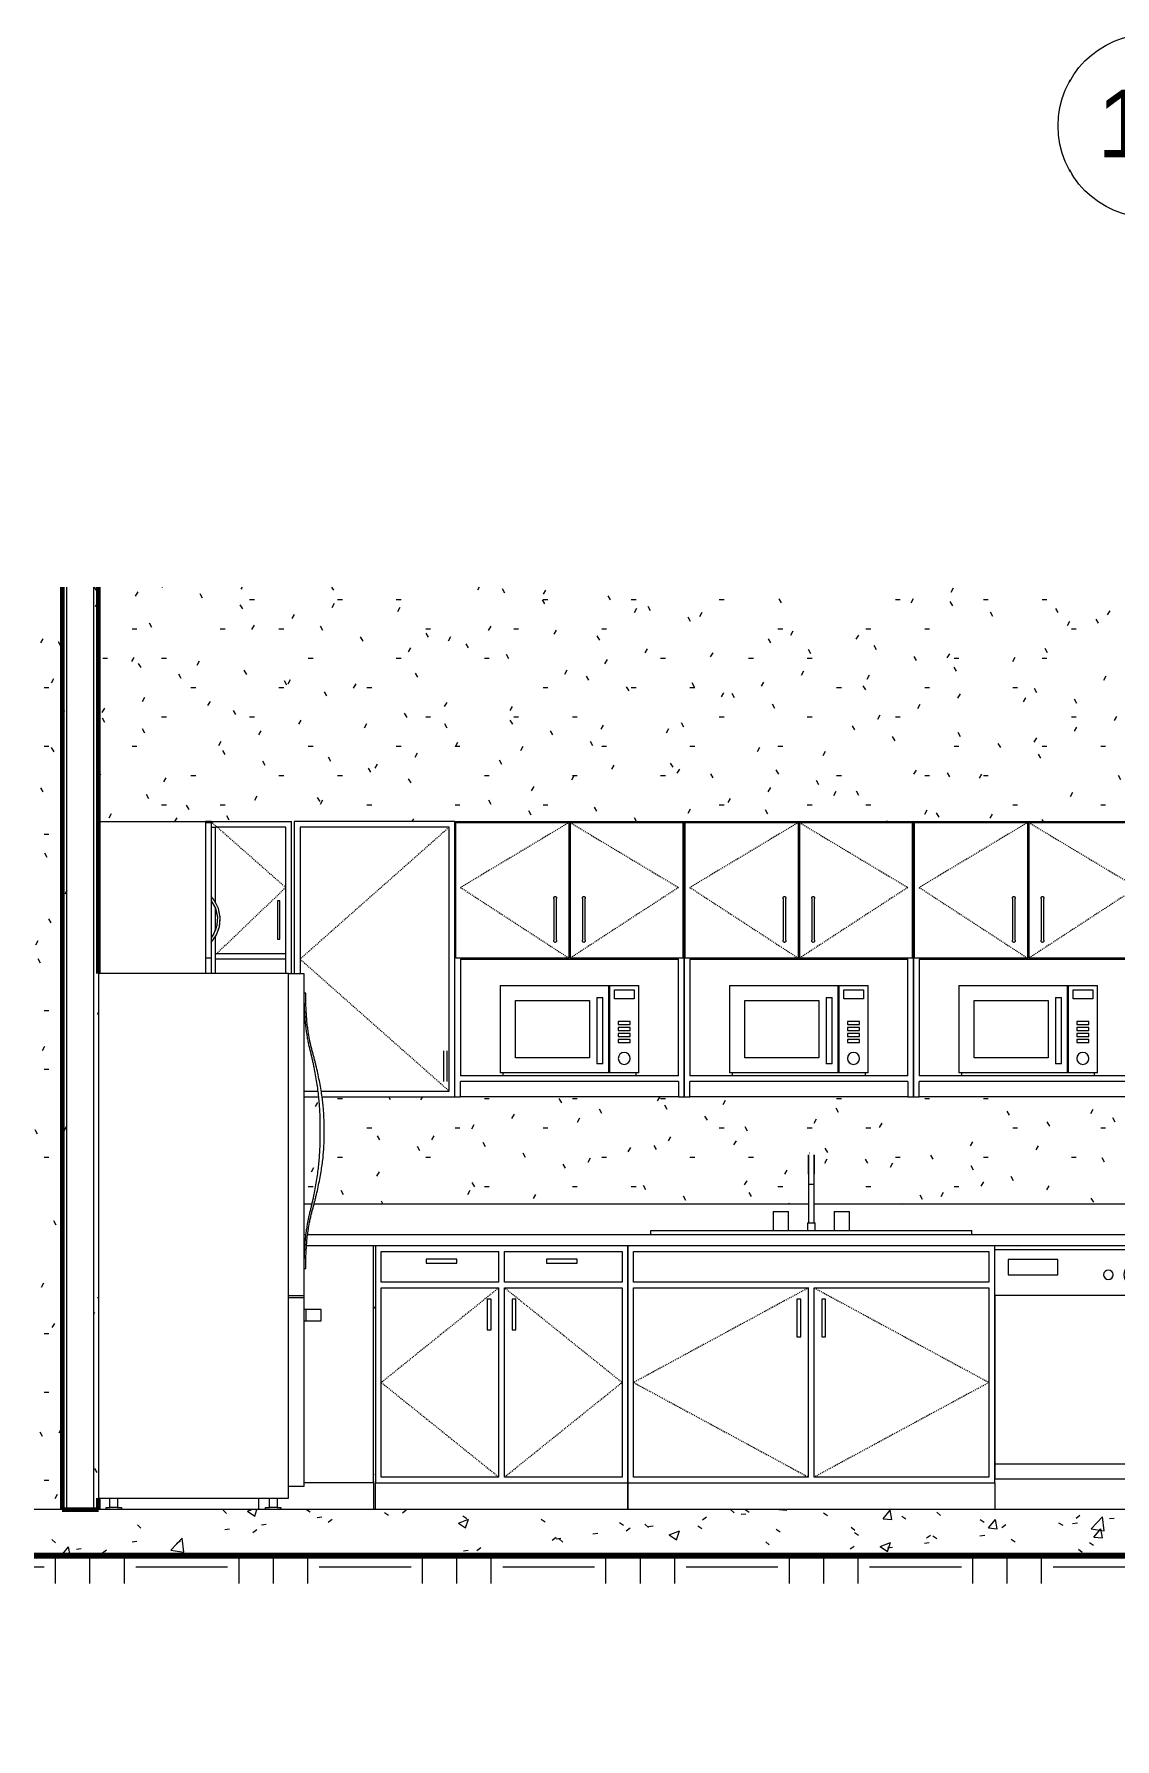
# Model space of a CAD drawing. Header units: inches. Extents: x -1667 to 6650, y -30 to 273.
# Drawn here: x 591.6 to 732.9, y -30 to 193 of the extents above; entities that cross this region are included whole.
import ezdxf

# ---------------------------------------------------------------- set-up
doc = ezdxf.new("R2010")
doc.units = ezdxf.units.IN
doc.header["$MEASUREMENT"] = 0
doc.linetypes.add('Dash', pattern=[0.25, 0.125, -0.125])
doc.linetypes.add('Grid Line 1_2_', pattern=[0.875, 0.5, -0.125, 0.125, -0.125])
for name, color, linetype, lineweight in [('A-GENM', 13, 'Continuous', 9), ('A-WALL', 113, 'Continuous', 18), ('A-WALL-PATT', 111, 'Continuous', 18), ('C-BLDG-PADS', 91, 'Continuous', 9), ('C-TOPO', 7, 'Continuous', 9), ('I-FURN', 30, 'Continuous', 9), ('I-WALL', 2, 'Continuous', 18), ('P-SANR-FIXT', 6, 'Continuous', 9), ('Q-CASE', 31, 'Continuous', 9), ('Q-CASE-HDLN', 31, 'Dash', 9), ('Q-SPCQ', 91, 'Continuous', 9), ('S-GRID', 1, 'Continuous', 9), ('S-GRID-IDEN', 1, 'Continuous', 9)]:
    doc.layers.add(name, color=color, linetype=linetype, lineweight=lineweight)
doc.styles.add('Arial', font='arial.ttf', dxfattribs={"height": 8.851796})
pattern_1 = [(0, (688.848, 0), (15.36, 3.84), [0.634, -10.886, 0.634, -10.886, -61.44]), (0, (688.848, 0), (15.36, 3.84), [-23.04, 0.634, -22.406, 0.634, -10.886, -26.88]), (0, (688.848, 0), (15.36, 3.84), [-57.6, 0.634, -7.046, 0.634, -18.566]), (120, (694.608, 1.92), (-11.00554, 11.38215), [0.634, -10.886, 0.634, -10.886, -61.44]), (120, (694.608, 1.92), (-11.00554, 11.38215), [-23.04, 0.634, -22.406, 0.634, -10.886, -26.88]), (120, (694.608, 1.92), (-11.00554, 11.38215), [-57.6, 0.634, -7.046, 0.634, -18.566]), (240, (696.528, 9.6), (-4.35446, -15.22215), [0.634, -10.886, 0.634, -10.886, -61.44]), (240, (696.528, 9.6), (-4.35446, -15.22215), [-23.04, 0.634, -22.406, 0.634, -10.886, -26.88]), (240, (696.528, 9.6), (-4.35446, -15.22215), [-57.6, 0.634, -7.046, 0.634, -18.566])]

# ---------------------------------------------------------------- blocks, each defined once
blk = doc.blocks.new('Grid - Grid Head - Circle-50561-Kitchen - North Elevation')
at = {"layer": 'S-GRID-IDEN', "color": 7}
blk.add_circle((1040.31, 181), 12, dxfattribs=at)
blk = doc.blocks.new('Open Source Metal Building_Exterior_rvt-5-Kitchen - North Elevation')
at = {"layer": 'C-BLDG-PADS'}
h = blk.add_hatch(dxfattribs=at)
h.set_pattern_fill('FP_15', style=0, pattern_type=2)
h.set_pattern_definition([(50, (688.848, 0), (13.77135, -1.20496), [1.44, -15.84]), (355, (688.848, 0), (-2.6644, 14.44218), [1.152, -12.672]), (100.451, (689.995, -0.1), (11.10708, 13.23737), [1.224, -13.462]), (46.184, (688.848, 3.84), (20.4913, -3.17785), [2.16, -23.76]), (96.636, (690.555, 3.575), (17.9459, 18.70315), [1.836, -20.193]), (351.184, (688.848, 3.84), (17.9454, 18.7026), [1.728, -19.008]), (21, (690.768, 2.88), (11.46052, -7.73037), [1.44, -15.84]), (326, (690.768, 2.88), (4.67135, 13.92315), [1.152, -12.672]), (71.451, (691.723, 2.236), (16.13207, 6.19284), [1.224, -13.462]), (37.5, (688.848, 0), (0.233123, 6.39175), [0.634, -11.885, 0.634, -12.23, -12.72]), (37.5, (688.848, 0), (0.233123, 6.39175), [-25.382, 0.634, -12.086]), (7.5, (688.848, 0), (5.05073, 7.57304), [0.634, -6.701, 0.634, -11.597, -4.848]), (7.5, (688.848, 0), (5.05073, 7.57304), [-19.565, 0.634, -4.214]), (327.5, (684.566, 0), (10.24958, -0.43289), [0.634, -4.166, 0.634, -14.342, -19.872]), (327.5, (684.566, 0), (10.24958, -0.43289), [-19.776, 0.634, -19.238]), (317.5, (682.646, 0), (11.19739, 1.92214), [0.634, -5.606, 0.634, -9.312, -14.112]), (317.5, (682.646, 0), (11.19739, 1.92214), [-16.186, 0.634, -13.478])])
h.paths.add_polyline_path([(1113.53, -6), (1123.47, -6), (1123.47, 0), (894.36, 0), (894.36, -6), (1113.03, -6)], flags=0)
at = {"layer": 'C-TOPO'}
h = blk.add_hatch(dxfattribs=at)
h.set_pattern_fill('FP_14', color=256, style=0, pattern_type=2)
h.set_pattern_definition([(0, (688.848, 0), (12, 12), [12, -12]), (0, (688.848, 4.5), (12, 12), [12, -12]), (0, (688.848, 9), (12, 12), [12, -12]), (90, (690.348, 10.5), (-12, 12), [12, -12]), (90, (694.848, 10.5), (-12, 12), [12, -12]), (90, (699.348, 10.5), (-12, 12), [12, -12])])
h.paths.add_polyline_path([(1123.47, -9.68), (1123.47, -6.01), (894.36, -6.01), (894.36, -9.68), (1094.83, -9.68)], flags=0)
at = {"layer": 'C-BLDG-PADS', "color": 250, "lineweight": 18}
for p, q in [((903.78, 0), (894.36, 0)), ((924.65, 0), (905.78, 0)), ((1092.15, 0), (926.65, 0)), ((1113.03, 0), (1094.15, 0)), ((1123.47, 0), (1115.03, 0)), ((894.36, -6), (1123.47, -6))]:
    blk.add_line(p, q, dxfattribs=at)
at = {"layer": 'C-TOPO', "color": 10, "lineweight": 80}
for p, q in [((894.36, -6.01), (945.66, -6.01)), ((945.66, -6.01), (1123.47, -6.01))]:
    blk.add_line(p, q, dxfattribs=at)
at = {"layer": 'C-TOPO'}
for p, q in [((945.66, -6.01), (894.36, -6.01)), ((1123.47, -6.01), (945.66, -6.01))]:
    blk.add_line(p, q, dxfattribs=at)
at = {"layer": 'S-GRID', "linetype": 'Grid Line 1_2_'}
blk.add_line((1040.31, -30), (1040.31, 169), dxfattribs=at)
at = {"layer": 'S-GRID-IDEN', "insert": (1040.31, 185.72), "char_height": 8.852, "width": 16.416, "attachment_point": 2, "line_spacing_factor": 0.938532, "style": 'Arial', "bg_fill": 3, "box_fill_scale": 1.25, "bg_fill_color": 0, "bg_fill_transparency": 0}
blk.add_mtext('11', dxfattribs=at)
at = {"color": 130, "lineweight": 5}
blk.add_blockref('Grid - Grid Head - Circle-50561-Kitchen - North Elevation', (0, 0), dxfattribs=at)
blk = doc.blocks.new('Counter Top-L Shaped - 24_ Depth U SHAPED-689926-Kitchen - North Elevation')
at = {"layer": 'Q-CASE'}
for p, q in [((929.65, 40), (930.69, 40)), ((930.99, 40), (995.66, 40)), ((996.4, 40), (1087.81, 40)), ((1088.11, 40), (1089.15, 40)), ((929.65, 36), (929.9, 36)), ((930.16, 36), (1088.65, 36)), ((1088.9, 36), (1089.15, 36)), ((929.76, 34.5), (929.65, 34.5)), ((1088.79, 34.5), (930.01, 34.5)), ((1089.15, 34.5), (1089.05, 34.5))]:
    blk.add_line(p, q, dxfattribs=at)
blk = doc.blocks.new('Refrigeration-Dacor-Millennia - PF36BNDFBK-518783-Kitchen - North Elevation')
at = {"layer": 'A-GENM', "lineweight": 18}
for p, q in [((927.65, 27.42), (927.65, 70.12)), ((927.65, 70.12), (929.65, 70.12)), ((929.65, 70.12), (929.65, 27.59)), ((927.65, 3), (927.65, 27.42)), ((929.65, 27.59), (929.65, 3)), ((929.65, 3), (927.65, 3))]:
    blk.add_line(p, q, dxfattribs=at)
at = {"layer": 'A-GENM'}
for p, q in [((927.65, 3), (927.65, 70.12)), ((927.65, 70.12), (929.65, 70.12)), ((929.65, 70.12), (929.65, 3)), ((929.9, 67.53), (929.65, 67.53)), ((929.65, 31.53), (929.9, 31.53)), ((929.65, 27.94), (927.65, 27.94)), ((929.65, 27.69), (927.65, 27.69)), ((931.9, 26.19), (929.65, 26.19)), ((929.65, 24.69), (931.9, 24.69)), ((929.9, 26.19), (929.9, 24.69)), ((931.9, 24.69), (931.9, 26.19)), ((929.65, 3), (927.65, 3)), ((903.78, 0), (903.78, 0.25)), ((903.78, 0.25), (904.28, 0.25)), ((904.28, 0.25), (904.28, 1.5)), ((905.28, 0.25), (904.28, 0.25)), ((905.28, 1.5), (905.28, 0.25)), ((905.28, 0.25), (905.78, 0.25)), ((905.78, 0.25), (905.78, 0)), ((924.65, 0), (924.65, 0.25)), ((924.65, 0.25), (925.15, 0.25)), ((925.15, 0.25), (925.15, 1.5)), ((926.15, 0.25), (925.15, 0.25)), ((926.15, 1.5), (926.15, 0.25)), ((926.15, 0.25), (926.65, 0.25)), ((926.65, 0.25), (926.65, 0)), ((905.78, 0), (903.78, 0)), ((926.65, 0), (924.65, 0))]:
    blk.add_line(p, q, dxfattribs=at)
for points, knots in [([(929.65, 67.53), (929.65, 67.14), (929.66, 66.38), (929.69, 65.52), (929.73, 64.89), (929.76, 64.44), (929.79, 64.01), (929.83, 63.6), (929.87, 63.21), (929.92, 62.84), (929.97, 62.49), (930.02, 62.15), (930.08, 61.83), (930.13, 61.52), (930.19, 61.23), (930.25, 60.94), (930.31, 60.66), (930.37, 60.39), (930.44, 60.13), (930.5, 59.87), (930.56, 59.62), (930.62, 59.37), (930.68, 59.12), (930.76, 58.79), (930.85, 58.37), (930.99, 57.7), (931.15, 56.85), (931.32, 55.85), (931.46, 54.87), (931.57, 53.95), (931.65, 53.09), (931.7, 52.3), (931.74, 51.31), (931.75, 50.41), (931.75, 49.53), (931.75, 48.87), (931.75, 48.2), (931.73, 47.27), (931.67, 46.26), (931.57, 45.12), (931.46, 44.19), (931.32, 43.22), (931.15, 42.21), (930.99, 41.37), (930.85, 40.7), (930.76, 40.28), (930.68, 39.94), (930.62, 39.69), (930.56, 39.45), (930.5, 39.19), (930.44, 38.93), (930.37, 38.67), (930.31, 38.4), (930.25, 38.12), (930.19, 37.83), (930.13, 37.54), (930.08, 37.23), (930.02, 36.91), (929.97, 36.57), (929.92, 36.22), (929.87, 35.85), (929.83, 35.46), (929.79, 35.05), (929.76, 34.62), (929.73, 34.18), (929.69, 33.54), (929.66, 32.68), (929.65, 31.93), (929.65, 31.53)], [0, 0, 0, 0, 0.014706, 0.029412, 0.036765, 0.044118, 0.051471, 0.058824, 0.066176, 0.073529, 0.080882, 0.088235, 0.095588, 0.102941, 0.110294, 0.117647, 0.125, 0.132353, 0.139706, 0.147059, 0.154412, 0.161765, 0.169118, 0.176471, 0.191176, 0.205882, 0.235294, 0.264706, 0.294118, 0.323529, 0.352941, 0.382353, 0.411765, 0.470588, 0.5, 0.529412, 0.558824, 0.588235, 0.647059, 0.676471, 0.705882, 0.735294, 0.764706, 0.794118, 0.808824, 0.823529, 0.830882, 0.838235, 0.845588, 0.852941, 0.860294, 0.867647, 0.875, 0.882353, 0.889706, 0.897059, 0.904412, 0.911765, 0.919118, 0.926471, 0.933824, 0.941176, 0.948529, 0.955882, 0.963235, 0.970588, 0.985294, 1, 1, 1, 1]), ([(929.9, 31.53), (929.9, 31.93), (929.91, 32.68), (929.94, 33.54), (929.98, 34.18), (930.01, 34.63), (930.04, 35.05), (930.08, 35.46), (930.13, 35.85), (930.17, 36.22), (930.22, 36.57), (930.28, 36.91), (930.33, 37.23), (930.39, 37.54), (930.45, 37.84), (930.52, 38.12), (930.58, 38.4), (930.65, 38.67), (930.71, 38.93), (930.78, 39.19), (930.85, 39.45), (930.91, 39.7), (930.98, 39.94), (931.07, 40.28), (931.17, 40.7), (931.34, 41.37), (931.53, 42.21), (931.73, 43.22), (931.91, 44.19), (932.05, 45.12), (932.2, 46.26), (932.27, 47.27), (932.3, 48.2), (932.3, 48.87), (932.3, 49.53), (932.3, 50.19), (932.3, 50.86), (932.27, 51.56), (932.23, 52.29), (932.16, 53.09), (932.05, 53.95), (931.91, 54.87), (931.73, 55.85), (931.53, 56.85), (931.34, 57.69), (931.17, 58.37), (931.07, 58.79), (930.98, 59.12), (930.91, 59.37), (930.85, 59.62), (930.78, 59.87), (930.71, 60.13), (930.65, 60.39), (930.58, 60.66), (930.52, 60.94), (930.45, 61.23), (930.39, 61.52), (930.33, 61.83), (930.28, 62.15), (930.22, 62.49), (930.17, 62.84), (930.13, 63.21), (930.08, 63.6), (930.04, 64.01), (930.01, 64.44), (929.98, 64.89), (929.94, 65.52), (929.91, 66.38), (929.9, 67.14), (929.9, 67.53)], [0, 0, 0, 0, 0.014706, 0.029412, 0.036765, 0.044118, 0.051471, 0.058824, 0.066176, 0.073529, 0.080882, 0.088235, 0.095588, 0.102941, 0.110294, 0.117647, 0.125, 0.132353, 0.139706, 0.147059, 0.154412, 0.161765, 0.169118, 0.176471, 0.191176, 0.205882, 0.235294, 0.264706, 0.294118, 0.323529, 0.352941, 0.411765, 0.441176, 0.470588, 0.5, 0.529412, 0.558824, 0.588235, 0.617647, 0.647059, 0.676471, 0.705882, 0.735294, 0.764706, 0.794118, 0.808824, 0.823529, 0.830882, 0.838235, 0.845588, 0.852941, 0.860294, 0.867647, 0.875, 0.882353, 0.889706, 0.897059, 0.904412, 0.911765, 0.919118, 0.926471, 0.933824, 0.941176, 0.948529, 0.955882, 0.963235, 0.970588, 0.985294, 1, 1, 1, 1])]:
    blk.add_open_spline(points, degree=3, knots=knots, dxfattribs=at)
at = {"layer": 'Q-SPCQ'}
for p, q in [((902.78, 70.12), (902.78, 1.5)), ((927.65, 70.12), (902.78, 70.12)), ((927.65, 1.5), (927.65, 70.12)), ((902.78, 1.5), (927.65, 1.5))]:
    blk.add_line(p, q, dxfattribs=at)
blk = doc.blocks.new('Sink Kitchen-Double - 42_ x 21_-577721-Kitchen - North Elevation')
at = {"layer": 'P-SANR-FIXT'}
for p, q in [((995.8, 46.68), (995.83, 46.68)), ((995.65, 43.88), (995.65, 37.5)), ((995.65, 43.88), (995.65, 42.5)), ((996.03, 42.5), (995.66, 42.5)), ((996.39, 42.5), (996.03, 42.5)), ((996.4, 37.5), (996.4, 43.88)), ((996.4, 42.5), (996.4, 43.88)), ((991.03, 39), (991.03, 36.5)), ((991.03, 39), (993.03, 39)), ((993.03, 36.5), (993.03, 39)), ((999.03, 39), (999.03, 36.5)), ((999.03, 39), (1001.03, 39)), ((1001.03, 36.5), (1001.03, 39)), ((975.03, 36.5), (1017.03, 36.5)), ((975.03, 36), (975.03, 36.5)), ((995.53, 37.5), (995.53, 36.5)), ((995.53, 37.5), (996.53, 37.5)), ((996.53, 36.5), (996.53, 37.5)), ((1017.03, 36), (1017.03, 36.5))]:
    blk.add_line(p, q, dxfattribs=at)
at = {"layer": 'P-SANR-FIXT', "flags": 128}
for points in [[(995.65, 43.88), (995.65, 44.76), (995.65, 45.53), (995.65, 46.08), (995.65, 46.35), (995.65, 46.38)], [(995.65, 46.38), (995.65, 46.21), (995.65, 45.75), (995.65, 45.05), (995.65, 44.19), (995.65, 43.88)], [(996.4, 46.38), (996.4, 46.21), (996.4, 45.75), (996.4, 45.05), (996.4, 44.19), (996.4, 43.88)], [(996.4, 43.88), (996.4, 44.76), (996.4, 45.53), (996.4, 46.08), (996.4, 46.35), (996.4, 46.38)]]:
    blk.add_lwpolyline(points, dxfattribs=at)
blk = doc.blocks.new('Base Cabinet-Double Door Sink Unit - 48_-578561-Kitchen - North Elevation')
at = {"layer": 'Q-CASE'}
for p, q in [((972.03, 34.5), (972.03, 3.5)), ((972.78, 29.75), (972.78, 33.75)), ((972.78, 33.75), (1019.28, 33.75)), ((1019.28, 33.75), (1019.28, 29.75)), ((1020.03, 34), (1020.03, 34.5)), ((1019.28, 29.75), (972.78, 29.75)), ((972.78, 4.25), (972.78, 29)), ((972.78, 29), (995.65, 29)), ((995.65, 4.25), (995.65, 29)), ((996.4, 29), (1019.28, 29)), ((996.4, 4.25), (996.4, 29)), ((1019.28, 29), (1019.28, 4.25)), ((994.65, 27.5), (994.15, 27.5)), ((994.15, 27.5), (994.15, 22.59)), ((994.65, 22.59), (994.65, 27.5)), ((997.9, 27.5), (997.4, 27.5)), ((997.4, 27.5), (997.4, 22.59)), ((997.9, 22.59), (997.9, 27.5)), ((1020.03, 3.5), (1020.03, 28)), ((994.15, 22.59), (994.65, 22.59)), ((997.4, 22.59), (997.9, 22.59)), ((972.03, 3.5), (1020.03, 3.5)), ((972.03, 0), (972.03, 3.5)), ((995.65, 4.25), (972.78, 4.25)), ((1019.28, 4.25), (996.4, 4.25)), ((1020.03, 3.5), (1020.03, 0))]:
    blk.add_line(p, q, dxfattribs=at)
at = {"layer": 'Q-CASE', "linetype": 'Dash'}
for p, q in [((995.65, 29), (972.78, 16.62)), ((996.4, 29), (1019.28, 16.62)), ((972.78, 16.62), (995.65, 4.25)), ((1019.28, 16.62), (996.4, 4.25))]:
    blk.add_line(p, q, dxfattribs=at)
blk = doc.blocks.new('Base Cabinet-Corner Unit-Angled - 36_ 2-579564-Kitchen - North Elevation')
at = {"layer": 'Q-CASE'}
for q in [(938.78, 34.5), (929.65, 3.5), (938.78, 0)]:
    blk.add_line((938.78, 3.5), q, dxfattribs=at)
blk = doc.blocks.new('Base Cabinet-Double Door _ 2 Drawer - 33_-581383-Kitchen - North Elevation')
at = {"layer": 'Q-CASE'}
for p, q in [((939.03, 34.5), (939.03, 3.5)), ((939.78, 29.75), (939.78, 33.75)), ((939.78, 33.75), (955.15, 33.75)), ((955.15, 29.75), (955.15, 33.75)), ((955.9, 33.75), (971.28, 33.75)), ((955.9, 29.75), (955.9, 33.75)), ((971.28, 33.75), (971.28, 29.75)), ((972.03, 3.5), (972.03, 34.5)), ((949.65, 32.75), (945.65, 32.75)), ((945.65, 32.75), (945.65, 32.25)), ((945.65, 32.25), (949.65, 32.25)), ((949.65, 32.25), (949.65, 32.75)), ((965.4, 32.75), (961.4, 32.75)), ((961.4, 32.75), (961.4, 32.25)), ((961.4, 32.25), (965.4, 32.25)), ((965.4, 32.25), (965.4, 32.75)), ((955.15, 29.75), (939.78, 29.75)), ((939.78, 4.25), (939.78, 29)), ((939.78, 29), (955.15, 29)), ((955.15, 4.25), (955.15, 29)), ((971.28, 29.75), (955.9, 29.75)), ((955.9, 29), (971.28, 29)), ((955.9, 4.25), (955.9, 29)), ((971.28, 29), (971.28, 4.25)), ((954.15, 27.5), (953.65, 27.5)), ((953.65, 27.5), (953.65, 23.5)), ((954.15, 23.5), (954.15, 27.5)), ((957.4, 27.5), (956.9, 27.5)), ((956.9, 27.5), (956.9, 23.5)), ((957.4, 23.5), (957.4, 27.5)), ((953.65, 23.5), (954.15, 23.5)), ((956.9, 23.5), (957.4, 23.5)), ((939.03, 3.5), (972.03, 3.5)), ((939.03, 0), (939.03, 3.5)), ((955.15, 4.25), (939.78, 4.25)), ((971.28, 4.25), (955.9, 4.25)), ((972.03, 3.5), (972.03, 0))]:
    blk.add_line(p, q, dxfattribs=at)
at = {"layer": 'Q-CASE', "linetype": 'Dash'}
for p, q in [((955.15, 29), (939.78, 16.62)), ((971.28, 16.62), (955.9, 29)), ((939.78, 16.62), (955.15, 4.25)), ((955.9, 4.25), (971.28, 16.62))]:
    blk.add_line(p, q, dxfattribs=at)
blk = doc.blocks.new('Base Cabinet-Double Door _ 2 Drawer - 33_-V11-Kitchen - North Elevation')
at = {"layer": 'Q-CASE'}
blk.add_line((923.78, 0), (923.78, 1.5), dxfattribs=at)
blk = doc.blocks.new('293304 - 293304 2-686364-Kitchen - North Elevation')
at = {"layer": 'Q-CASE'}
for p, q in [((979.4, 90), (1009.4, 90)), ((979.4, 90), (979.4, 54)), ((979.53, 89.87), (994.34, 89.87)), ((979.53, 72.12), (979.53, 89.87)), ((994.34, 72.12), (994.34, 89.87)), ((994.34, 89.25), (994.47, 89.25)), ((994.47, 89.87), (1009.28, 89.87)), ((994.47, 89.87), (994.47, 72.12)), ((1009.28, 72.12), (1009.28, 89.87)), ((1009.4, 54), (1009.4, 90)), ((994.34, 81.75), (994.47, 81.75)), ((994.47, 81), (994.34, 81)), ((994.34, 72.12), (979.53, 72.12)), ((980.15, 72), (980.15, 56.75)), ((980.15, 72), (1008.65, 72)), ((994.47, 72.75), (994.34, 72.75)), ((1009.28, 72.12), (994.47, 72.12)), ((1008.65, 56.75), (1008.65, 72)), ((1008.65, 56.75), (980.15, 56.75)), ((1008.65, 56), (980.15, 56)), ((980.15, 54), (980.15, 56)), ((1008.65, 56), (1008.65, 54)), ((979.4, 54), (980.15, 54)), ((1008.65, 54), (980.15, 54)), ((1008.65, 54), (1009.4, 54))]:
    blk.add_line(p, q, dxfattribs=at)
at = {"layer": 'Q-CASE', "flags": 128}
for points in [[(992.34, 79.93), (992.34, 78.95), (992.34, 77.84), (992.34, 76.68), (992.34, 75.56), (992.34, 74.56), (992.34, 74.47)], [(992.72, 74.47), (992.72, 75.45), (992.72, 76.56), (992.72, 77.72), (992.72, 78.84), (992.72, 79.84), (992.72, 79.93)], [(996.09, 79.93), (996.09, 78.95), (996.09, 77.84), (996.09, 76.68), (996.09, 75.56), (996.09, 74.56), (996.09, 74.47)], [(996.47, 74.47), (996.47, 75.45), (996.47, 76.56), (996.47, 77.72), (996.47, 78.84), (996.47, 79.84), (996.47, 79.93)]]:
    blk.add_lwpolyline(points, dxfattribs=at)
at = {"layer": 'Q-CASE'}
for points, knots in [([(992.34, 79.93), (992.34, 79.96), (992.34, 80.01), (992.36, 80.06), (992.37, 80.08), (992.37, 80.09), (992.39, 80.11), (992.4, 80.14), (992.43, 80.17), (992.45, 80.19), (992.46, 80.19), (992.47, 80.2), (992.49, 80.2), (992.53, 80.21), (992.56, 80.2), (992.58, 80.2), (992.59, 80.19), (992.61, 80.19), (992.63, 80.17), (992.65, 80.14), (992.67, 80.12), (992.68, 80.09), (992.7, 80.06), (992.71, 80.01), (992.72, 79.96), (992.72, 79.93)], [0, 0, 0, 0, 0.1, 0.2, 0.2125, 0.225, 0.25, 0.3, 0.35, 0.4, 0.4125, 0.425, 0.45, 0.5, 0.55, 0.575, 0.5875, 0.6, 0.65, 0.7, 0.75, 0.775, 0.8, 0.9, 1, 1, 1, 1]), ([(996.09, 79.93), (996.09, 79.96), (996.09, 80.01), (996.11, 80.06), (996.12, 80.09), (996.14, 80.12), (996.15, 80.14), (996.18, 80.17), (996.2, 80.19), (996.22, 80.19), (996.23, 80.2), (996.25, 80.2), (996.28, 80.21), (996.31, 80.2), (996.33, 80.2), (996.34, 80.19), (996.36, 80.19), (996.38, 80.17), (996.4, 80.14), (996.42, 80.11), (996.43, 80.09), (996.44, 80.08), (996.45, 80.06), (996.46, 80.01), (996.47, 79.96), (996.47, 79.93)], [0, 0, 0, 0, 0.1, 0.2, 0.225, 0.25, 0.3, 0.35, 0.4, 0.4125, 0.425, 0.45, 0.5, 0.55, 0.575, 0.5875, 0.6, 0.65, 0.7, 0.75, 0.775, 0.7875, 0.8, 0.9, 1, 1, 1, 1]), ([(992.72, 74.47), (992.72, 74.44), (992.71, 74.39), (992.7, 74.34), (992.68, 74.31), (992.67, 74.28), (992.65, 74.26), (992.63, 74.23), (992.61, 74.21), (992.59, 74.21), (992.58, 74.2), (992.56, 74.2), (992.53, 74.19), (992.49, 74.2), (992.47, 74.2), (992.46, 74.21), (992.45, 74.21), (992.43, 74.23), (992.4, 74.26), (992.39, 74.29), (992.37, 74.31), (992.37, 74.32), (992.36, 74.34), (992.34, 74.39), (992.34, 74.44), (992.34, 74.47)], [0, 0, 0, 0, 0.1, 0.2, 0.225, 0.25, 0.3, 0.35, 0.4, 0.4125, 0.425, 0.45, 0.5, 0.55, 0.575, 0.5875, 0.6, 0.65, 0.7, 0.75, 0.775, 0.7875, 0.8, 0.9, 1, 1, 1, 1]), ([(996.47, 74.47), (996.47, 74.44), (996.46, 74.39), (996.45, 74.34), (996.44, 74.32), (996.43, 74.31), (996.42, 74.29), (996.4, 74.26), (996.38, 74.23), (996.36, 74.21), (996.34, 74.21), (996.33, 74.2), (996.31, 74.2), (996.28, 74.19), (996.25, 74.2), (996.23, 74.2), (996.22, 74.21), (996.2, 74.21), (996.18, 74.23), (996.15, 74.26), (996.14, 74.28), (996.12, 74.31), (996.11, 74.34), (996.09, 74.39), (996.09, 74.44), (996.09, 74.47)], [0, 0, 0, 0, 0.1, 0.2, 0.2125, 0.225, 0.25, 0.3, 0.35, 0.4, 0.4125, 0.425, 0.45, 0.5, 0.55, 0.575, 0.5875, 0.6, 0.65, 0.7, 0.75, 0.775, 0.8, 0.9, 1, 1, 1, 1])]:
    blk.add_open_spline(points, degree=3, knots=knots, dxfattribs=at)
at = {"layer": 'Q-CASE-HDLN'}
for p, q in [((994.34, 89.87), (980.15, 81.37)), ((994.47, 89.87), (1008.65, 81.37)), ((980.15, 81.37), (994.34, 72.12)), ((1008.65, 81.37), (994.47, 72.12))]:
    blk.add_line(p, q, dxfattribs=at)
blk = doc.blocks.new('293304 - 293304 2-V12-Kitchen - North Elevation')
at = {"layer": 'Q-CASE'}
for p, q in [((949.4, 90), (979.4, 90)), ((949.53, 89.87), (964.34, 89.87)), ((949.53, 72.12), (949.53, 89.87)), ((964.34, 72.12), (964.34, 89.87)), ((964.34, 89.25), (964.47, 89.25)), ((964.47, 89.87), (979.28, 89.87)), ((964.47, 89.87), (964.47, 72.12)), ((979.28, 72.12), (979.28, 89.87)), ((979.4, 54), (979.4, 90)), ((964.34, 81.75), (964.47, 81.75)), ((964.47, 81), (964.34, 81)), ((964.34, 72.12), (949.53, 72.12)), ((950.15, 72), (950.15, 56.75)), ((950.15, 72), (978.65, 72)), ((964.47, 72.75), (964.34, 72.75)), ((979.28, 72.12), (964.47, 72.12)), ((978.65, 56.75), (978.65, 72)), ((978.65, 56.75), (950.15, 56.75)), ((978.65, 56), (950.15, 56)), ((950.15, 54), (950.15, 56)), ((978.65, 56), (978.65, 54)), ((949.4, 54), (950.15, 54)), ((978.65, 54), (950.15, 54)), ((978.65, 54), (979.4, 54))]:
    blk.add_line(p, q, dxfattribs=at)
at = {"layer": 'Q-CASE', "flags": 128}
for points in [[(962.34, 79.93), (962.34, 78.95), (962.34, 77.84), (962.34, 76.68), (962.34, 75.56), (962.34, 74.56), (962.34, 74.47)], [(962.72, 74.47), (962.72, 75.45), (962.72, 76.56), (962.72, 77.72), (962.72, 78.84), (962.72, 79.84), (962.72, 79.93)], [(966.09, 79.93), (966.09, 78.95), (966.09, 77.84), (966.09, 76.68), (966.09, 75.56), (966.09, 74.56), (966.09, 74.47)], [(966.47, 74.47), (966.47, 75.45), (966.47, 76.56), (966.47, 77.72), (966.47, 78.84), (966.47, 79.84), (966.47, 79.93)]]:
    blk.add_lwpolyline(points, dxfattribs=at)
at = {"layer": 'Q-CASE'}
for points, knots in [([(962.34, 79.93), (962.34, 79.96), (962.34, 80.01), (962.36, 80.06), (962.37, 80.08), (962.37, 80.09), (962.39, 80.11), (962.4, 80.14), (962.43, 80.17), (962.45, 80.19), (962.46, 80.19), (962.47, 80.2), (962.49, 80.2), (962.53, 80.21), (962.56, 80.2), (962.58, 80.2), (962.59, 80.19), (962.61, 80.19), (962.63, 80.17), (962.65, 80.14), (962.67, 80.12), (962.68, 80.09), (962.7, 80.06), (962.71, 80.01), (962.72, 79.96), (962.72, 79.93)], [0, 0, 0, 0, 0.1, 0.2, 0.2125, 0.225, 0.25, 0.3, 0.35, 0.4, 0.4125, 0.425, 0.45, 0.5, 0.55, 0.575, 0.5875, 0.6, 0.65, 0.7, 0.75, 0.775, 0.8, 0.9, 1, 1, 1, 1]), ([(966.09, 79.93), (966.09, 79.96), (966.09, 80.01), (966.11, 80.06), (966.12, 80.09), (966.14, 80.12), (966.15, 80.14), (966.18, 80.17), (966.2, 80.19), (966.22, 80.19), (966.23, 80.2), (966.25, 80.2), (966.28, 80.21), (966.31, 80.2), (966.33, 80.2), (966.34, 80.19), (966.36, 80.19), (966.38, 80.17), (966.4, 80.14), (966.42, 80.11), (966.43, 80.09), (966.44, 80.08), (966.45, 80.06), (966.46, 80.01), (966.47, 79.96), (966.47, 79.93)], [0, 0, 0, 0, 0.1, 0.2, 0.225, 0.25, 0.3, 0.35, 0.4, 0.4125, 0.425, 0.45, 0.5, 0.55, 0.575, 0.5875, 0.6, 0.65, 0.7, 0.75, 0.775, 0.7875, 0.8, 0.9, 1, 1, 1, 1]), ([(962.72, 74.47), (962.72, 74.44), (962.71, 74.39), (962.7, 74.34), (962.68, 74.31), (962.67, 74.28), (962.65, 74.26), (962.63, 74.23), (962.61, 74.21), (962.59, 74.21), (962.58, 74.2), (962.56, 74.2), (962.53, 74.19), (962.49, 74.2), (962.47, 74.2), (962.46, 74.21), (962.45, 74.21), (962.43, 74.23), (962.4, 74.26), (962.39, 74.29), (962.37, 74.31), (962.37, 74.32), (962.36, 74.34), (962.34, 74.39), (962.34, 74.44), (962.34, 74.47)], [0, 0, 0, 0, 0.1, 0.2, 0.225, 0.25, 0.3, 0.35, 0.4, 0.4125, 0.425, 0.45, 0.5, 0.55, 0.575, 0.5875, 0.6, 0.65, 0.7, 0.75, 0.775, 0.7875, 0.8, 0.9, 1, 1, 1, 1]), ([(966.47, 74.47), (966.47, 74.44), (966.46, 74.39), (966.45, 74.34), (966.44, 74.32), (966.43, 74.31), (966.42, 74.29), (966.4, 74.26), (966.38, 74.23), (966.36, 74.21), (966.34, 74.21), (966.33, 74.2), (966.31, 74.2), (966.28, 74.19), (966.25, 74.2), (966.23, 74.2), (966.22, 74.21), (966.2, 74.21), (966.18, 74.23), (966.15, 74.26), (966.14, 74.28), (966.12, 74.31), (966.11, 74.34), (966.09, 74.39), (966.09, 74.44), (966.09, 74.47)], [0, 0, 0, 0, 0.1, 0.2, 0.2125, 0.225, 0.25, 0.3, 0.35, 0.4, 0.4125, 0.425, 0.45, 0.5, 0.55, 0.575, 0.5875, 0.6, 0.65, 0.7, 0.75, 0.775, 0.8, 0.9, 1, 1, 1, 1])]:
    blk.add_open_spline(points, degree=3, knots=knots, dxfattribs=at)
at = {"layer": 'Q-CASE-HDLN'}
for p, q in [((964.34, 89.87), (950.15, 81.37)), ((964.47, 89.87), (978.65, 81.37)), ((950.15, 81.37), (964.34, 72.12)), ((978.65, 81.37), (964.47, 72.12))]:
    blk.add_line(p, q, dxfattribs=at)
blk = doc.blocks.new('Small_Microwave_14381 - Small_Microwave_14381-624995-Kitchen - North Elevation')
at = {"layer": 'I-FURN'}
for p, q in [((985.35, 68.56), (999.54, 68.56)), ((985.35, 68.56), (985.35, 57.14)), ((997.97, 66.99), (997.97, 58.32)), ((997.97, 66.99), (998.75, 66.99)), ((998.75, 58.32), (998.75, 66.99)), ((999.54, 57.14), (999.54, 68.56)), ((999.54, 68.56), (999.69, 68.56)), ((999.69, 68.56), (1003.46, 68.56)), ((999.69, 57.14), (999.69, 68.56)), ((1000.28, 67.97), (1002.87, 67.97)), ((1000.28, 66.79), (1000.28, 67.97)), ((1002.87, 67.97), (1002.87, 66.79)), ((1003.46, 57.14), (1003.46, 68.56)), ((987.32, 59.11), (987.32, 66.59)), ((987.32, 66.59), (997.04, 66.59)), ((997.04, 66.59), (997.04, 59.11)), ((1002.87, 66.79), (1000.28, 66.79)), ((1002.36, 63.84), (1000.79, 63.84)), ((1000.79, 63.84), (1000.79, 63.44)), ((1000.79, 63.44), (1002.36, 63.44)), ((1002.36, 63.05), (1000.79, 63.05)), ((1000.79, 63.05), (1000.79, 62.66)), ((1000.79, 62.66), (1002.36, 62.66)), ((1002.36, 63.44), (1002.36, 63.84)), ((1002.36, 62.66), (1002.36, 63.05)), ((1002.36, 62.26), (1000.79, 62.26)), ((1000.79, 62.26), (1000.79, 61.87)), ((1000.79, 61.87), (1002.36, 61.87)), ((1002.36, 61.47), (1000.79, 61.47)), ((1000.79, 61.47), (1000.79, 61.08)), ((1000.79, 61.08), (1002.36, 61.08)), ((1002.36, 61.87), (1002.36, 62.26)), ((1002.36, 61.08), (1002.36, 61.47)), ((997.04, 59.11), (987.32, 59.11)), ((998.75, 58.32), (997.97, 58.32)), ((999.54, 57.14), (985.35, 57.14)), ((985.74, 56.75), (985.74, 57.14)), ((999.69, 57.14), (999.54, 57.14)), ((1003.46, 57.14), (999.69, 57.14)), ((1003.06, 57.14), (1003.06, 56.75))]:
    blk.add_line(p, q, dxfattribs=at)
for start, end in [(0, 180), (180, 0)]:
    blk.add_arc((1001.56, 59.02), 0.787, start, end, dxfattribs=at)
blk = doc.blocks.new('293302 - 293302-V13-Kitchen - North Elevation')
at = {"layer": 'Q-CASE'}
for p, q in [((917.53, 90), (928.03, 90)), ((927.28, 89.25), (918.03, 89.25)), ((927.28, 70.12), (927.28, 89.25)), ((928.03, 70.12), (928.03, 90)), ((918.2, 79.2), (918.03, 79.54)), ((926.53, 79.62), (926.2, 79.62)), ((926.2, 79.62), (926.2, 74.62)), ((926.53, 74.62), (926.53, 79.62)), ((918.23, 76.29), (918.03, 75.71)), ((926.2, 74.62), (926.53, 74.62)), ((918.03, 72.75), (927.28, 72.75)), ((927.28, 72), (918.03, 72))]:
    blk.add_line(p, q, dxfattribs=at)
at = {"layer": 'Q-CASE', "flags": 128}
for points in [[(918.11, 78.53), (918.34, 77.54), (918.28, 76.49)], [(918.62, 77.98), (918.49, 78.62), (918.4, 78.8)], [(918.44, 75.74), (918.63, 76.27), (918.66, 76.59)], [(918.69, 77.01), (918.72, 77.46), (918.69, 77.6)], [(918.03, 74.88), (918.22, 75.16), (918.28, 75.31)]]:
    blk.add_lwpolyline(points, dxfattribs=at)
at = {"layer": 'Q-CASE-HDLN'}
for p, q in [((917.63, 89.87), (927.28, 81.37)), ((927.28, 81.37), (918.03, 72.51))]:
    blk.add_line(p, q, dxfattribs=at)
blk = doc.blocks.new('293304 - 293304 2-686755-Kitchen - North Elevation')
at = {"layer": 'Q-CASE'}
for p, q in [((902.78, 90), (916.78, 90)), ((916.78, 90), (916.78, 70.12)), ((916.78, 89.87), (917.53, 89.87)), ((917.53, 89.87), (917.53, 72.12)), ((917.53, 79.63), (917.69, 79.34)), ((918.23, 76.29), (918.02, 75.7)), ((917.6, 74.87), (917.53, 74.77)), ((917.53, 72.12), (916.78, 72.12))]:
    blk.add_line(p, q, dxfattribs=at)
at = {"layer": 'Q-CASE', "flags": 128}
for points in [[(917.53, 74.19), (918.22, 75.16), (918.63, 76.27), (918.72, 77.46), (918.49, 78.63), (917.95, 79.69), (917.53, 80.21)], [(918.2, 79.2), (917.95, 79.69), (917.53, 80.21)], [(917.53, 79.63), (918.08, 78.65), (918.34, 77.54), (918.28, 76.41), (917.89, 75.34), (917.53, 74.77)], [(918.11, 78.53), (918.34, 77.54), (918.28, 76.5)], [(918.62, 77.98), (918.49, 78.63), (918.4, 78.8)], [(918.44, 75.74), (918.63, 76.27), (918.66, 76.59)], [(918.69, 77.01), (918.72, 77.46), (918.69, 77.6)], [(917.53, 74.19), (918.22, 75.16), (918.28, 75.31)]]:
    blk.add_lwpolyline(points, dxfattribs=at)
at = {"layer": 'Q-CASE'}
for points in [[(917.53, 80.19), (917.53, 80.19), (917.53, 80.19), (917.53, 80.2), (917.53, 80.2), (917.53, 80.21), (917.53, 80.2), (917.53, 80.2), (917.53, 80.19), (917.53, 80.19), (917.53, 80.19)], [(917.53, 80.19), (917.53, 80.19), (917.53, 80.19), (917.53, 80.2), (917.53, 80.2), (917.53, 80.21), (917.53, 80.2), (917.53, 80.2), (917.53, 80.19), (917.53, 80.19), (917.53, 80.19)], [(917.53, 74.21), (917.53, 74.21), (917.53, 74.21), (917.53, 74.2), (917.53, 74.2), (917.53, 74.19), (917.53, 74.2), (917.53, 74.2), (917.53, 74.21), (917.53, 74.21), (917.53, 74.21)], [(917.53, 74.21), (917.53, 74.21), (917.53, 74.21), (917.53, 74.2), (917.53, 74.2), (917.53, 74.19), (917.53, 74.2), (917.53, 74.2), (917.53, 74.21), (917.53, 74.21), (917.53, 74.21)]]:
    blk.add_open_spline(points, degree=3, knots=[0.4, 0.4, 0.4, 0.4, 0.4125, 0.425, 0.45, 0.5, 0.55, 0.575, 0.5875, 0.6, 0.6, 0.6, 0.6], dxfattribs=at)
blk = doc.blocks.new('Dishwasher - 24_ x 24_ x 34_-675075-Kitchen - North Elevation')
at = {"layer": 'Q-SPCQ'}
for p, q in [((1020.03, 28), (1020.03, 34)), ((1020.03, 34), (1044.03, 34)), ((1044.03, 34), (1044.03, 28)), ((1028.3, 32.71), (1021.8, 32.71)), ((1021.8, 32.71), (1021.8, 30.71)), ((1028.3, 30.71), (1028.3, 32.71)), ((1021.8, 30.71), (1028.3, 30.71)), ((1020.03, 28), (1020.03, 4)), ((1044.03, 28), (1020.03, 28)), ((1044.03, 4), (1044.03, 28)), ((1020.03, 6), (1044.03, 6)), ((1020.03, 4), (1044.03, 4))]:
    blk.add_line(p, q, dxfattribs=at)
for centre, radius, start, end in [((1034.9, 30.71), 0.625, 0, 180), ((1038.42, 30.71), 1.5, 0, 180), ((1034.9, 30.71), 0.625, 180, 0), ((1038.42, 30.71), 1.5, 180, 0)]:
    blk.add_arc(centre, radius, start, end, dxfattribs=at)
blk = doc.blocks.new('Upper Cabinet-Single Door-Wall - 12_ 2-688979-Kitchen - North Elevation')
at = {"layer": 'Q-CASE'}
for p, q in [((917.53, 90), (916.78, 90)), ((917.53, 90), (917.53, 89.87)), ((917.53, 89.25), (918.03, 89.25)), ((918.03, 89.25), (918.03, 79.46)), ((918.03, 78.69), (918.03, 75.71)), ((918.03, 74.91), (918.03, 70.12)), ((917.53, 72.12), (917.53, 70.12))]:
    blk.add_line(p, q, dxfattribs=at)
blk = doc.blocks.new('Upper Cabinet-Single Door-Wall - 12_ 3-689347-Kitchen - North Elevation')
at = {"layer": 'Q-CASE'}
for p, q in [((949.4, 90), (928.4, 90)), ((928.4, 90), (928.4, 70.13)), ((948.65, 89.25), (929.15, 89.25)), ((929.15, 89.25), (929.15, 70.13)), ((948.65, 54.75), (948.65, 89.25)), ((949.4, 54), (949.4, 90)), ((947.9, 59.5), (947.9, 56.5)), ((948.4, 56.5), (948.4, 59.5)), ((929.65, 54.75), (931.47, 54.75)), ((929.65, 54), (931.56, 54)), ((931.93, 54.75), (948.65, 54.75)), ((932.04, 54), (949.4, 54))]:
    blk.add_line(p, q, dxfattribs=at)
at = {"layer": 'Q-CASE', "linetype": 'Dash'}
for p, q in [((948.65, 89.25), (929.15, 72)), ((929.15, 72), (948.65, 54.75))]:
    blk.add_line(p, q, dxfattribs=at)
at = {"layer": 'Q-CASE', "flags": 128}
for points in [[(947.9, 60), (947.9, 59.85), (947.9, 59.5)], [(948.4, 59.5), (948.4, 59.86), (948.4, 60)], [(947.9, 56.5), (947.9, 56.14), (947.9, 56)], [(948.4, 56), (948.4, 56.15), (948.4, 56.5)]]:
    blk.add_lwpolyline(points, dxfattribs=at)

msp = doc.modelspace()

# ---------------------------------------------------------------- hatches: boundary and pattern name
at = {"layer": 'A-WALL-PATT', "lineweight": 9}
h = msp.add_hatch(dxfattribs=at)
h.set_pattern_fill('FP_13', color=256, style=0, pattern_type=2)
h.set_pattern_definition(pattern_1)
h.paths.add_polyline_path([(595.22, 0), (595.22, 120.65), (591.55, 120.65), (591.55, 0)], flags=0)
h = msp.add_hatch(dxfattribs=at)
h.set_pattern_fill('FP_13', color=256, style=0, pattern_type=2)
h.set_pattern_definition(pattern_1)
h.paths.add_polyline_path([(595.22, 0), (595.85, 0), (595.85, 120.65), (595.22, 120.65), (595.22, 22.9)], flags=0)
h = msp.add_hatch(dxfattribs=at)
h.set_pattern_fill('FP_13', color=256, style=0, pattern_type=2)
h.set_pattern_definition(pattern_1)
h.paths.add_polyline_path([(599.97, 0), (599.97, 120.65), (599.35, 120.65), (599.35, 0)], flags=0)
h = msp.add_hatch(dxfattribs=at)
h.set_pattern_fill('FP_13', color=256, style=0, pattern_type=2)
h.set_pattern_definition(pattern_1)
h.paths.add_polyline_path([(635.97, 0), (636.22, 0), (636.22, 34.5), (635.97, 34.5), (635.97, 3.5)], flags=0)
h.paths.add_polyline_path([(720.42, 34), (741.22, 34), (741.22, 34.5), (717.22, 34.5), (717.22, 34)], flags=0)
h.paths.add_polyline_path([(647.35, 40), (692.85, 40), (692.87, 46.5), (692.93, 46.61), (693.06, 46.71), (693.22, 46.75), (693.42, 46.68), (693.51, 46.61), (693.59, 46.45), (693.59, 46.04), (693.59, 44.59), (693.59, 42.5), (693.6, 40), (785.01, 40), (784.68, 41.29), (784.27, 43.21), (784.09, 44.18), (783.95, 45.1), (783.84, 45.96), (783.74, 47.34), (783.71, 48.2), (783.7, 50.19), (783.73, 51.56), (783.77, 52.3), (783.84, 53.1), (783.95, 54), (629.23, 54), (629.24, 53.96), (629.35, 53.1), (629.42, 52.3), (629.49, 50.86), (629.49, 48.87), (629.45, 47.34), (629.42, 46.76), (629.35, 45.96), (629.24, 45.1), (629.1, 44.18), (628.75, 42.4), (628.49, 41.2), (628.19, 40), (646.89, 40)], flags=0)
h.paths.add_polyline_path([(626.85, 40), (627.89, 40), (627.97, 40.38), (628.24, 41.65), (628.49, 43.08), (628.51, 43.21), (628.75, 45.1), (628.89, 46.76), (628.94, 48.2), (628.94, 50.19), (628.92, 51.56), (628.83, 53.1), (628.75, 54), (626.85, 54), (626.85, 40.19)], flags=0)
h.paths.add_polyline_path([(785.5, 40), (786.35, 40), (786.35, 54), (784.44, 54), (784.36, 53.1), (784.27, 51.56), (784.25, 50.19), (784.25, 48.2), (784.3, 46.76), (784.44, 45.1), (784.55, 44.18), (784.7, 43.08), (784.95, 41.65), (785.04, 41.2), (785.31, 40)], flags=0)
h.paths.add_polyline_path([(625.6, 70.12), (625.6, 90), (787.6, 90), (787.6, 70.12), (787.97, 70.12), (787.97, 90), (813.22, 90), (813.22, 120.65), (599.97, 120.65), (599.97, 90), (625.22, 90), (625.22, 70.12)], flags=0)

# ---------------------------------------------------------------- linework, layer by layer
at = {"layer": 'A-WALL'}
for p, q in [((595.85, 0), (595.85, 120.65)), ((599.35, 0), (599.35, 120.65))]:
    msp.add_line(p, q, dxfattribs=at)
at = {"layer": 'I-WALL', "lineweight": 60}
for p, q in [((595.22, 120.65), (595.22, 0)), ((599.97, 70.12), (599.97, 120.65)), ((595.22, 0), (599.97, 0)), ((599.97, 0), (599.97, 1.5))]:
    msp.add_line(p, q, dxfattribs=at)

# ---------------------------------------------------------------- block references
at = {"layer": 'I-FURN'}
for p in [(-332.81, 0), (-302.81, 0), (-272.81, 0)]:
    msp.add_blockref('Small_Microwave_14381 - Small_Microwave_14381-624995-Kitchen - North Elevation', p, dxfattribs=at)
at = {"layer": 'P-SANR-FIXT'}
msp.add_blockref('Sink Kitchen-Double - 42_ x 21_-577721-Kitchen - North Elevation', (-302.81, 0), dxfattribs=at)
at = {"layer": 'Q-CASE'}
for name, p in [('293304 - 293304 2-686755-Kitchen - North Elevation', (-302.81, 0)), ('Upper Cabinet-Single Door-Wall - 12_ 2-688979-Kitchen - North Elevation', (-302.81, 0)), ('293302 - 293302-V13-Kitchen - North Elevation', (-302.81, 0)), ('Upper Cabinet-Single Door-Wall - 12_ 3-689347-Kitchen - North Elevation', (-302.81, 0)), ('293304 - 293304 2-V12-Kitchen - North Elevation', (-302.81, 0)), ('293304 - 293304 2-686364-Kitchen - North Elevation', (-302.81, 0)), ('293304 - 293304 2-686364-Kitchen - North Elevation', (-272.81, 0)), ('Counter Top-L Shaped - 24_ Depth U SHAPED-689926-Kitchen - North Elevation', (-302.81, 0)), ('Base Cabinet-Corner Unit-Angled - 36_ 2-579564-Kitchen - North Elevation', (-302.81, 0)), ('Base Cabinet-Double Door _ 2 Drawer - 33_-581383-Kitchen - North Elevation', (-302.81, 0)), ('Base Cabinet-Double Door Sink Unit - 48_-578561-Kitchen - North Elevation', (-302.81, 0)), ('Base Cabinet-Double Door _ 2 Drawer - 33_-V11-Kitchen - North Elevation', (-302.81, 0))]:
    msp.add_blockref(name, p, dxfattribs=at)
at = {"layer": 'Q-SPCQ'}
for name in ['Refrigeration-Dacor-Millennia - PF36BNDFBK-518783-Kitchen - North Elevation', 'Dishwasher - 24_ x 24_ x 34_-675075-Kitchen - North Elevation']:
    msp.add_blockref(name, (-302.81, 0), dxfattribs=at)

# ---------------------------------------------------------------- next in the draw order: block references
at = {"color": 90, "lineweight": 5}
msp.add_blockref('Open Source Metal Building_Exterior_rvt-5-Kitchen - North Elevation', (-302.81, 0), dxfattribs=at)

doc.saveas('drawing.dxf')
